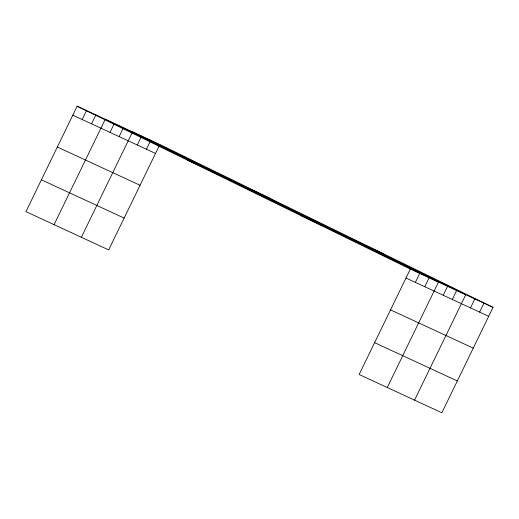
<?xml version="1.0" encoding="UTF-8"?>
<svg xmlns="http://www.w3.org/2000/svg" width="519" height="519" viewBox="0 0 519 519"><rect width="100%" height="100%" fill="white"/><g stroke="black" fill="none" stroke-linecap="round" stroke-linejoin="round"><path stroke-width="0.78" d="M159.858 144.49L77.143 106.22L25.95 211.642L108.666 249.918L159.858 144.49L493.05 307.358L441.857 412.78L359.142 374.51L410.334 269.082L493.05 307.358M82.171 119.513L86.517 110.553M91.545 123.846L95.892 114.894M54.073 224.656L105.266 119.227L438.458 282.096L387.265 387.524M110.015 132.397L114.368 123.438M119.117 136.607L123.464 127.648M81.373 237.287L132.566 131.858L465.751 294.727L414.558 400.155M137.314 145.028L141.661 136.069M146.41 149.238L150.763 140.279M415.362 282.375L419.709 273.422M424.737 286.715L429.083 277.756M443.207 295.259L447.553 286.306M452.309 299.469L456.655 290.517M470.506 307.89L474.853 298.938M479.601 312.101L483.948 303.148M187.093 159.962L269.815 198.239M300.378 215.34L383.1 253.609M72.796 115.173L155.512 153.449M405.988 278.041L488.703 316.311M57.337 147.007L140.052 185.283M390.528 309.875L473.244 348.145M41.41 179.808L124.125 218.084M374.601 342.676L457.317 380.946M77.143 106.22L410.334 269.082"/></g></svg>
